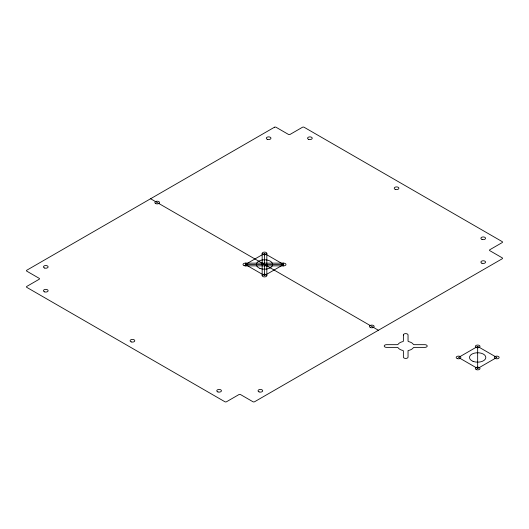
<?xml version="1.0" encoding="UTF-8"?>
<svg xmlns="http://www.w3.org/2000/svg" width="529" height="529" viewBox="0 0 529 529"><rect width="100%" height="100%" fill="white"/><g stroke="black" fill="none" stroke-linecap="round" stroke-linejoin="round"><path stroke-width="0.79" d="M245.35 264.5L264.5 253.444L283.65 264.5L264.5 275.556L245.35 264.5L283.65 264.5M477.661 346.409L458.511 357.459L477.661 368.515L496.804 357.459L477.661 346.409L477.661 368.515M245.35 263.151L283.65 263.151M245.35 265.849L283.65 265.849M150.6 198.739L378.4 330.261M266.834 253.444A2.334 1.349 0 0 1 263.33 254.614A2.334 1.349 0 0 1 263.33 252.28A2.334 1.349 0 0 1 266.834 253.444L266.834 275.556A2.334 1.349 0 0 1 263.33 276.72A2.334 1.349 0 0 1 263.33 274.386A2.334 1.349 0 0 1 266.834 275.556M264.5 253.444L264.5 275.556M262.166 253.444L262.166 275.556M403.376 335.042L403.376 341.026A1.17 0.674 0 0 1 402.648 341.655A8.173 4.715 0 0 0 398.132 344.26A1.17 0.674 0 0 1 397.054 344.677L386.679 344.677A2.334 1.349 0 0 0 384.226 346.026A2.334 1.349 0 0 0 386.679 347.374L397.054 347.374A1.17 0.674 0 0 1 398.132 347.798A8.173 4.715 0 0 0 402.648 350.403A1.17 0.674 0 0 1 403.376 351.025L403.376 357.015A2.334 1.349 0 0 0 405.71 358.431A2.334 1.349 0 0 0 408.044 357.015L408.044 350.548A8.173 4.715 0 0 0 413.281 347.798A1.17 0.674 0 0 1 414.366 347.374L424.741 347.374A2.334 1.349 0 0 0 427.194 346.026A2.334 1.349 0 0 0 424.741 344.677L414.366 344.677A1.17 0.674 0 0 1 413.281 344.26A8.173 4.715 0 0 0 408.772 341.655A1.17 0.674 0 0 1 408.044 341.026L408.044 335.042A2.334 1.349 0 0 0 405.71 333.62A2.334 1.349 0 0 0 403.376 335.042M274.406 127.258L26.794 270.22A1.17 0.674 0 0 0 26.794 271.172L39.172 278.32A1.17 0.674 0 0 1 39.172 279.272L26.794 286.42A1.17 0.674 0 0 0 26.794 287.373L224.885 401.742A1.17 0.674 0 0 0 226.531 401.742L238.916 394.594A1.17 0.674 0 0 1 240.563 394.594L252.948 401.742A1.17 0.674 0 0 0 254.594 401.742L502.206 258.78A1.17 0.674 0 0 0 502.206 257.828L489.828 250.68A1.17 0.674 0 0 1 489.828 249.728L502.206 242.58A1.17 0.674 0 0 0 502.206 241.627L304.115 127.258A1.17 0.674 0 0 0 302.469 127.258L290.084 134.406A1.17 0.674 0 0 1 288.437 134.406L276.052 127.258A1.17 0.674 0 0 0 274.406 127.258M282.479 265.67A2.334 1.349 0 0 0 285.984 264.5A2.334 1.349 0 0 0 282.479 263.33A2.334 1.349 0 0 0 282.479 265.67M244.186 265.67A2.334 1.349 0 0 0 247.684 264.5A2.334 1.349 0 0 0 244.186 263.33A2.334 1.349 0 0 0 244.186 265.67M259.918 268.408A8.173 4.715 0 0 0 272.653 264.837A8.173 4.715 0 0 0 260.929 260.255A8.173 4.715 0 0 0 259.918 268.408M457.34 358.629A2.334 1.349 0 0 0 460.845 357.459A2.334 1.349 0 0 0 457.34 356.295A2.334 1.349 0 0 0 457.34 358.629M476.351 369.632A2.334 1.349 0 0 0 479.988 368.614A2.334 1.349 0 0 0 476.636 367.305A2.334 1.349 0 0 0 476.351 369.632M495.64 358.629A2.334 1.349 0 0 0 499.145 357.459A2.334 1.349 0 0 0 495.64 356.295A2.334 1.349 0 0 0 495.64 358.629M476.49 347.573A2.334 1.349 0 0 0 479.995 346.409A2.334 1.349 0 0 0 476.49 345.239A2.334 1.349 0 0 0 476.49 347.573M473.078 361.367A8.173 4.715 0 0 0 485.807 357.796A8.173 4.715 0 0 0 474.09 353.22A8.173 4.715 0 0 0 473.078 361.367M482.058 239.458A2.334 1.349 0 0 0 485.562 238.288A2.334 1.349 0 0 0 482.058 237.124A2.334 1.349 0 0 0 482.058 239.458M308.731 139.385A2.334 1.349 0 0 0 312.229 138.221A2.334 1.349 0 0 0 308.731 137.051A2.334 1.349 0 0 0 308.731 139.385M395.249 189.369A2.334 1.349 0 0 0 398.886 188.35A2.334 1.349 0 0 0 395.54 187.041A2.334 1.349 0 0 0 395.249 189.369M481.919 263.23A2.334 1.349 0 0 0 485.556 262.212A2.334 1.349 0 0 0 482.203 260.903A2.334 1.349 0 0 0 481.919 263.23M370.492 327.563A2.334 1.349 0 0 0 374.129 326.545A2.334 1.349 0 0 0 370.776 325.236A2.334 1.349 0 0 0 370.492 327.563M259.065 391.896A2.334 1.349 0 0 0 262.701 390.878A2.334 1.349 0 0 0 259.355 389.569A2.334 1.349 0 0 0 259.065 391.896M267.462 139.385A2.334 1.349 0 0 0 270.96 138.221A2.334 1.349 0 0 0 267.462 137.051A2.334 1.349 0 0 0 267.462 139.385M155.89 203.665A2.334 1.349 0 0 0 159.527 202.647A2.334 1.349 0 0 0 156.181 201.337A2.334 1.349 0 0 0 155.89 203.665M44.469 267.998A2.334 1.349 0 0 0 48.106 266.98A2.334 1.349 0 0 0 44.753 265.67A2.334 1.349 0 0 0 44.469 267.998M217.935 391.949A2.334 1.349 0 0 0 221.439 390.779A2.334 1.349 0 0 0 217.935 389.615A2.334 1.349 0 0 0 217.935 391.949M44.608 291.876A2.334 1.349 0 0 0 48.113 290.712A2.334 1.349 0 0 0 44.608 289.542A2.334 1.349 0 0 0 44.608 291.876M131.271 341.913A2.334 1.349 0 0 0 134.776 340.742A2.334 1.349 0 0 0 131.271 339.578A2.334 1.349 0 0 0 131.271 341.913"/></g></svg>
